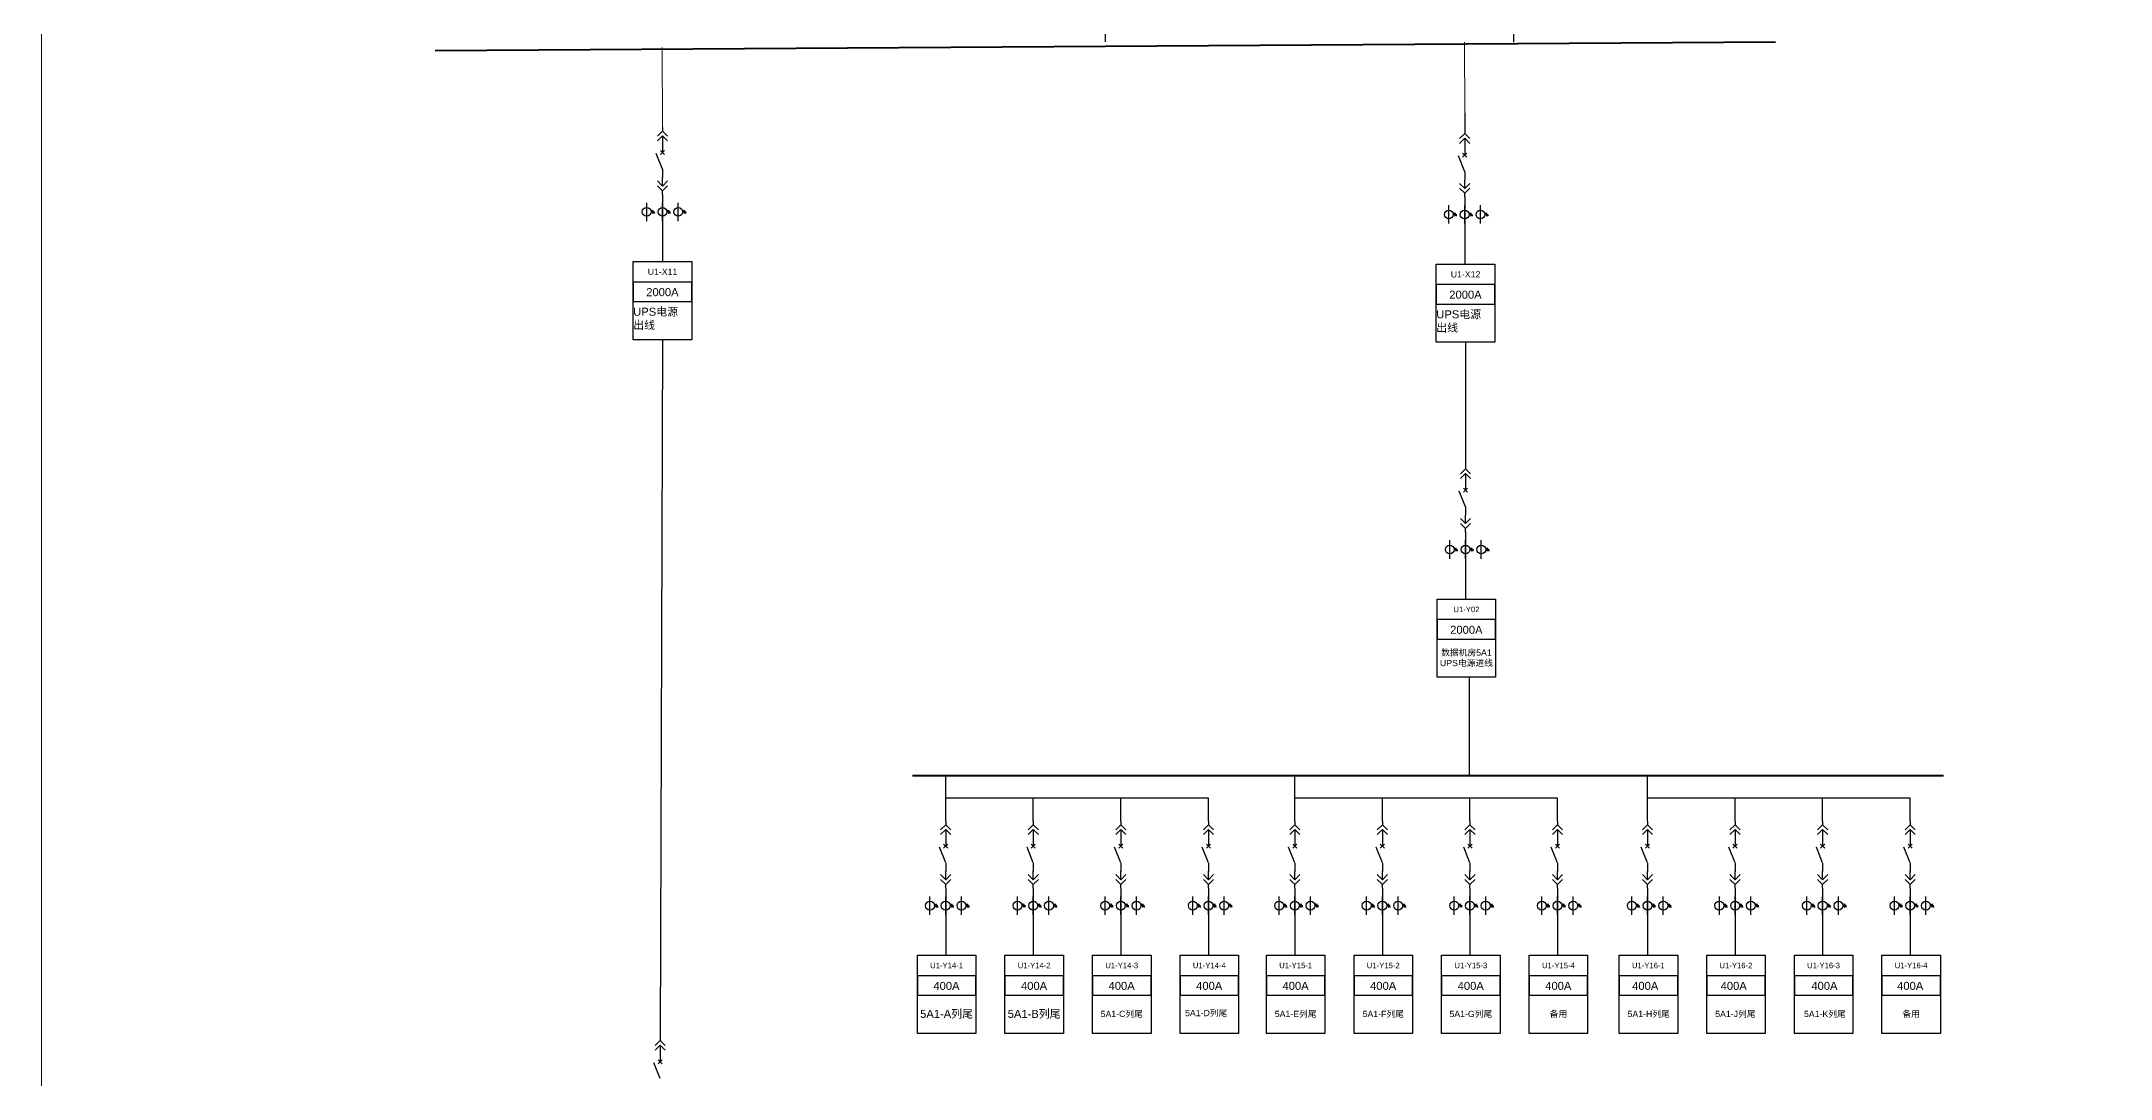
# Model space of a CAD drawing. Header units: millimetres. Extents: x -3460 to -460, y 6070 to 9130.
# Drawn here: x -2276.2 to -2091.9, y 6238.5 to 6330.9 of the extents above; entities that cross this region are included whole.
import ezdxf
from ezdxf.enums import TextEntityAlignment as Align

# ---------------------------------------------------------------- set-up
doc = ezdxf.new("R2010")
doc.units = ezdxf.units.MM
doc.header["$LTSCALE"] = 1000
doc.header["$MEASUREMENT"] = 0
doc.styles.get("Standard").update_dxf_attribs({"font": 'arial.ttf'})

# ---------------------------------------------------------------- blocks, each defined once
blk = doc.blocks.new('DYDQAA03')
at = {"color": 0}
for points in [[(0, 0), (0, -1.5)], [(-2.12, -3.62), (0, -1.5)], [(-2.12, -5.62), (0, -3.5)], [(2.12, -3.62), (0, -1.5)], [(2.12, -5.62), (0, -3.5)], [(0, -3.5), (0, -7)]]:
    blk.add_lwpolyline(points, dxfattribs=at)
blk = doc.blocks.new('DYDQAA09')
at = {"color": 0}
blk.add_lwpolyline([(0, 0), (0, -3.5)], dxfattribs=at)
blk.add_lwpolyline([(0, 0), (0, -3.5)], dxfattribs=at)
blk.add_lwpolyline([(0, 0), (0, -3.5)], dxfattribs=at)
blk.add_lwpolyline([(0, 0), (0, -3.5)], dxfattribs=at)
blk.add_lwpolyline([(0, 0), (0, -3.5)], dxfattribs=at)
blk.add_lwpolyline([(0, 0), (0, -3.5)], dxfattribs=at)
blk.add_lwpolyline([(0, 0), (0, -3.5)], dxfattribs=at)
blk.add_lwpolyline([(0, 0), (0, -3.5)], dxfattribs=at)
blk.add_lwpolyline([(0, 0), (0, -3.5)], dxfattribs=at)
blk = doc.blocks.new('DYDQ0201')
at = {"color": 0}
for points in [[(0.86, -0.86), (-0.86, 0.86)], [(-0.86, -0.86), (0.86, 0.86)], [(0, -7), (-2.61, -0.37)]]:
    blk.add_lwpolyline(points, dxfattribs=at)
blk = doc.blocks.new('DYDQAA04')
at = {"color": 0}
for points in [[(0, -3.5), (0, 0)], [(-2.12, -1.38), (0, -3.5)], [(-2.12, -3.38), (0, -5.5)], [(2.12, -1.38), (0, -3.5)], [(2.12, -3.38), (0, -5.5)], [(0, -7), (0, -5.5)]]:
    blk.add_lwpolyline(points, dxfattribs=at)
blk = doc.blocks.new('A$C03DD39B5')
for p, q in [((417, 475), (283, 392)), ((417, 422), (283, 339)), ((350, 333), (350, 467))]:
    blk.add_line(p, q)
blk.add_lwpolyline([(700, 167), (0, 167)])
blk.add_circle((350, 167), 167)
blk = doc.blocks.new('DYDQAA05')
at = {"color": 0}
blk.add_lwpolyline([(0, 0), (0, -7)], dxfattribs=at)

msp = doc.modelspace()

# ---------------------------------------------------------------- linework, layer by layer
for p, q in [((-2181.41, 6336.69, 679.27), (-2181.41, 6330.83, 679.27)), ((-2145.05, 6337.36, 679.27), (-2145.05, 6330.79, 679.27)), ((-2220.84, 6316.45, 7881.5), (-2220.84, 6314.81, 7881.5)), ((-2149.4, 6316.23, 4355.91), (-2149.4, 6314.59, 4355.91)), ((-2220.84, 6314.81, 7881.5), (-2220.84, 6311.25, 7881.5)), ((-2149.4, 6314.59, 4355.91), (-2149.4, 6311.02, 4355.91)), ((-2220.84, 6304.29, 7881.5), (-2221.05, 6242.19, 4170.7)), ((-2149.32, 6304.07, 4324.42), (-2149.32, 6292.96, 1097.94)), ((-2149.32, 6286.38, 3299.16), (-2149.32, 6284.74, 3299.16)), ((-2149.32, 6284.74, 3299.16), (-2149.32, 6281.17, 3299.16)), ((-2149.01, 6274.22, 3267.67), (-2149.01, 6265.47, 3047.58)), ((-2195.62, 6261.4, 1664.3), (-2195.62, 6265.47, 3047.58)), ((-2164.53, 6261.4, 1664.3), (-2164.53, 6265.47, 3047.58)), ((-2133.12, 6261.4, 1664.3), (-2133.12, 6265.47, 3047.58)), ((-2187.82, 6263.44, 3047.58), (-2195.62, 6263.44, 2355.94)), ((-2187.82, 6261.4, 3047.58), (-2187.82, 6263.44, 3047.58)), ((-2180.02, 6263.44, 3739.22), (-2187.82, 6263.44, 3047.58)), ((-2180.02, 6261.4, 3739.22), (-2180.02, 6263.44, 3739.22)), ((-2172.22, 6263.44, 4430.86), (-2180.02, 6263.44, 3739.22)), ((-2172.22, 6261.4, 4430.86), (-2172.22, 6263.44, 4430.86)), ((-2156.73, 6263.44, 3047.58), (-2164.53, 6263.44, 2355.94)), ((-2156.73, 6261.4, 3047.58), (-2156.73, 6263.44, 3047.58)), ((-2148.93, 6263.44, 3739.22), (-2156.73, 6263.44, 3047.58)), ((-2148.93, 6261.4, 3739.22), (-2148.93, 6263.44, 3739.22)), ((-2141.13, 6263.44, 4430.86), (-2148.93, 6263.44, 3739.22)), ((-2141.13, 6261.4, 4430.86), (-2141.13, 6263.44, 4430.86)), ((-2125.32, 6263.44, 3047.58), (-2133.12, 6263.44, 2355.94)), ((-2125.32, 6261.4, 3047.58), (-2125.32, 6263.44, 3047.58)), ((-2117.52, 6263.44, 3739.22), (-2125.32, 6263.44, 3047.58)), ((-2117.52, 6261.4, 3739.22), (-2117.52, 6263.44, 3739.22)), ((-2109.72, 6263.44, 4430.86), (-2117.52, 6263.44, 3739.22)), ((-2109.72, 6261.4, 4430.86), (-2109.72, 6263.44, 4430.86)), ((-2195.62, 6254.65, 3865.52), (-2195.62, 6253.01, 3865.52)), ((-2187.82, 6254.65, 5248.81), (-2187.82, 6253.01, 5248.81)), ((-2180.02, 6254.65, 5940.45), (-2180.02, 6253.01, 5940.45)), ((-2172.22, 6254.65, 6632.09), (-2172.22, 6253.01, 6632.09)), ((-2164.53, 6254.65, 3865.52), (-2164.53, 6253.01, 3865.52)), ((-2156.73, 6254.65, 5248.81), (-2156.73, 6253.01, 5248.81)), ((-2148.93, 6254.65, 5940.45), (-2148.93, 6253.01, 5940.45)), ((-2141.13, 6254.65, 6632.09), (-2141.13, 6253.01, 6632.09)), ((-2133.12, 6254.65, 3865.52), (-2133.12, 6253.01, 3865.52)), ((-2125.32, 6254.65, 5248.81), (-2125.32, 6253.01, 5248.81)), ((-2117.52, 6254.65, 5940.45), (-2117.52, 6253.01, 5940.45)), ((-2109.72, 6254.65, 6632.09), (-2109.72, 6253.01, 6632.09)), ((-2195.62, 6253.01, 3865.52), (-2195.62, 6249.45, 3865.52)), ((-2187.82, 6253.01, 5248.81), (-2187.82, 6249.45, 5248.81)), ((-2180.02, 6253.01, 5940.45), (-2180.02, 6249.45, 5940.45)), ((-2172.22, 6253.01, 6632.09), (-2172.22, 6249.45, 6632.09)), ((-2164.53, 6253.01, 3865.52), (-2164.53, 6249.45, 3865.52)), ((-2156.73, 6253.01, 5248.81), (-2156.73, 6249.45, 5248.81)), ((-2148.93, 6253.01, 5940.45), (-2148.93, 6249.45, 5940.45)), ((-2141.13, 6253.01, 6632.09), (-2141.13, 6249.45, 6632.09)), ((-2133.12, 6253.01, 3865.52), (-2133.12, 6249.45, 3865.52)), ((-2125.32, 6253.01, 5248.81), (-2125.32, 6249.45, 5248.81)), ((-2117.52, 6253.01, 5940.45), (-2117.52, 6249.45, 5940.45)), ((-2109.72, 6253.01, 6632.09), (-2109.72, 6249.45, 6632.09))]:
    msp.add_line(p, q)
at = {"color": 1, "lineweight": 40}
for p, q in [((-2241.08, 6330.05, -5988.72), (-2121.72, 6330.83, -5988.72)), ((-2198.57, 6265.47, 3047.58), (-2106.76, 6265.47, 3047.58))]:
    msp.add_line(p, q, dxfattribs=at)
at = {"color": 0, "lineweight": 20}
for p, q in [((-2220.84, 6323.2, 5680.28), (-2220.88, 6330.31, -5988.72)), ((-2149.4, 6324.47, 2154.69), (-2149.42, 6330.81, -2154.69))]:
    msp.add_line(p, q, dxfattribs=at)
at = {"color": 1, "lineweight": 13, "ltscale": 0.001071}
msp.add_lwpolyline([(-2276.16, 6457.69), (-1920.85, 6457.69), (-1920.85, 6160), (-2276.16, 6160)], close=True, dxfattribs=at)
for points, elevation in [([(-2223.45, 6311.25), (-2218.24, 6311.25), (-2218.24, 6304.29), (-2223.45, 6304.29)], 7881.5), ([(-2151.93, 6311.02), (-2146.72, 6311.02), (-2146.72, 6304.07), (-2151.93, 6304.07)], 4324.42), ([(-2223.45, 6307.69), (-2218.24, 6307.69), (-2218.24, 6309.43), (-2223.45, 6309.43)], 7881.5), ([(-2151.93, 6307.47), (-2146.72, 6307.47), (-2146.72, 6309.21), (-2151.93, 6309.21)], 4324.42), ([(-2151.85, 6281.17), (-2146.64, 6281.17), (-2146.64, 6274.22), (-2151.85, 6274.22)], 3267.67), ([(-2151.85, 6277.62), (-2146.64, 6277.62), (-2146.64, 6279.35), (-2151.85, 6279.35)], 3267.67), ([(-2198.14, 6249.45), (-2192.93, 6249.45), (-2192.93, 6242.49), (-2198.14, 6242.49)], 3834.03), ([(-2190.34, 6249.45), (-2185.13, 6249.45), (-2185.13, 6242.49), (-2190.34, 6242.49)], 5217.32), ([(-2182.54, 6249.45), (-2177.33, 6249.45), (-2177.33, 6242.49), (-2182.54, 6242.49)], 5908.96), ([(-2174.74, 6249.45), (-2169.54, 6249.45), (-2169.54, 6242.49), (-2174.74, 6242.49)], 6600.6), ([(-2167.05, 6249.45), (-2161.84, 6249.45), (-2161.84, 6242.49), (-2167.05, 6242.49)], 3834.03), ([(-2159.25, 6249.45), (-2154.04, 6249.45), (-2154.04, 6242.49), (-2159.25, 6242.49)], 5217.32), ([(-2151.45, 6249.45), (-2146.25, 6249.45), (-2146.25, 6242.49), (-2151.45, 6242.49)], 5908.96), ([(-2143.65, 6249.45), (-2138.45, 6249.45), (-2138.45, 6242.49), (-2143.65, 6242.49)], 6600.6), ([(-2135.64, 6249.45), (-2130.43, 6249.45), (-2130.43, 6242.49), (-2135.64, 6242.49)], 3834.03), ([(-2127.84, 6249.45), (-2122.63, 6249.45), (-2122.63, 6242.49), (-2127.84, 6242.49)], 5217.32), ([(-2120.04, 6249.45), (-2114.83, 6249.45), (-2114.83, 6242.49), (-2120.04, 6242.49)], 5908.96), ([(-2112.24, 6249.45), (-2107.03, 6249.45), (-2107.03, 6242.49), (-2112.24, 6242.49)], 6600.6), ([(-2198.14, 6245.89), (-2192.93, 6245.89), (-2192.93, 6247.63), (-2198.14, 6247.63)], 3834.03), ([(-2190.34, 6245.89), (-2185.13, 6245.89), (-2185.13, 6247.63), (-2190.34, 6247.63)], 5217.32), ([(-2182.54, 6245.89), (-2177.33, 6245.89), (-2177.33, 6247.63), (-2182.54, 6247.63)], 5908.96), ([(-2174.74, 6245.89), (-2169.54, 6245.89), (-2169.54, 6247.63), (-2174.74, 6247.63)], 6600.6), ([(-2167.05, 6245.89), (-2161.84, 6245.89), (-2161.84, 6247.63), (-2167.05, 6247.63)], 3834.03), ([(-2159.25, 6245.89), (-2154.04, 6245.89), (-2154.04, 6247.63), (-2159.25, 6247.63)], 5217.32), ([(-2151.45, 6245.89), (-2146.25, 6245.89), (-2146.25, 6247.63), (-2151.45, 6247.63)], 5908.96), ([(-2143.65, 6245.89), (-2138.45, 6245.89), (-2138.45, 6247.63), (-2143.65, 6247.63)], 6600.6), ([(-2135.64, 6245.89), (-2130.43, 6245.89), (-2130.43, 6247.63), (-2135.64, 6247.63)], 3834.03), ([(-2127.84, 6245.89), (-2122.63, 6245.89), (-2122.63, 6247.63), (-2127.84, 6247.63)], 5217.32), ([(-2120.04, 6245.89), (-2114.83, 6245.89), (-2114.83, 6247.63), (-2120.04, 6247.63)], 5908.96), ([(-2112.24, 6245.89), (-2107.03, 6245.89), (-2107.03, 6247.63), (-2112.24, 6247.63)], 6600.6)]:
    msp.add_lwpolyline(points, close=True, dxfattribs=dict(elevation=elevation))

# ---------------------------------------------------------------- block references
at = {"xscale": 0.2128962921302706, "yscale": 0.2128962921302706, "zscale": 0.2128962921302706}
for name, p in [('DYDQAA03', (-2220.84, 6323.2, 5680.28)), ('DYDQAA03', (-2149.4, 6322.98, 2154.69)), ('DYDQ0201', (-2220.84, 6320.97, 5680.28)), ('DYDQAA09', (-2220.84, 6321.71, 5680.28)), ('DYDQAA09', (-2149.4, 6321.49, 2154.69)), ('DYDQAA09', (-2220.84, 6319.48, 5680.28)), ('DYDQ0201', (-2149.4, 6320.74, 2154.69)), ('DYDQAA09', (-2149.4, 6319.25, 2154.69)), ('DYDQAA04', (-2220.84, 6318.73, 5680.28)), ('DYDQAA04', (-2149.4, 6318.51, 2154.69)), ('DYDQAA09', (-2220.84, 6317.24, 5680.28)), ('DYDQAA09', (-2149.4, 6317.02, 2154.69)), ('DYDQAA03', (-2149.32, 6293.12, 1097.94)), ('DYDQAA09', (-2149.32, 6291.63, 1097.94)), ('DYDQ0201', (-2149.32, 6290.89, 1097.94)), ('DYDQAA04', (-2149.32, 6288.65, 1097.94)), ('DYDQAA09', (-2149.32, 6289.4, 1097.94)), ('DYDQAA09', (-2149.32, 6287.16, 1097.94)), ('DYDQAA03', (-2195.62, 6261.4, 1664.3)), ('DYDQAA03', (-2187.82, 6261.4, 3047.58)), ('DYDQAA03', (-2180.02, 6261.4, 3739.22)), ('DYDQAA03', (-2172.22, 6261.4, 4430.86)), ('DYDQAA03', (-2164.53, 6261.4, 1664.3)), ('DYDQAA03', (-2156.73, 6261.4, 3047.58)), ('DYDQAA03', (-2148.93, 6261.4, 3739.22)), ('DYDQAA03', (-2141.13, 6261.4, 4430.86)), ('DYDQAA03', (-2133.12, 6261.4, 1664.3)), ('DYDQAA03', (-2125.32, 6261.4, 3047.58)), ('DYDQAA03', (-2117.52, 6261.4, 3739.22)), ('DYDQAA03', (-2109.72, 6261.4, 4430.86)), ('DYDQ0201', (-2195.62, 6259.17, 1664.3)), ('DYDQAA09', (-2195.62, 6259.91, 1664.3)), ('DYDQ0201', (-2187.82, 6259.17, 3047.58)), ('DYDQAA09', (-2187.82, 6259.91, 3047.58)), ('DYDQ0201', (-2180.02, 6259.17, 3739.22)), ('DYDQAA09', (-2180.02, 6259.91, 3739.22)), ('DYDQ0201', (-2172.22, 6259.17, 4430.86)), ('DYDQAA09', (-2172.22, 6259.91, 4430.86)), ('DYDQ0201', (-2164.53, 6259.17, 1664.3)), ('DYDQAA09', (-2164.53, 6259.91, 1664.3)), ('DYDQ0201', (-2156.73, 6259.17, 3047.58)), ('DYDQAA09', (-2156.73, 6259.91, 3047.58)), ('DYDQ0201', (-2148.93, 6259.17, 3739.22)), ('DYDQAA09', (-2148.93, 6259.91, 3739.22)), ('DYDQ0201', (-2141.13, 6259.17, 4430.86)), ('DYDQAA09', (-2141.13, 6259.91, 4430.86)), ('DYDQ0201', (-2133.12, 6259.17, 1664.3)), ('DYDQAA09', (-2133.12, 6259.91, 1664.3)), ('DYDQ0201', (-2125.32, 6259.17, 3047.58)), ('DYDQAA09', (-2125.32, 6259.91, 3047.58)), ('DYDQ0201', (-2117.52, 6259.17, 3739.22)), ('DYDQAA09', (-2117.52, 6259.91, 3739.22)), ('DYDQ0201', (-2109.72, 6259.17, 4430.86)), ('DYDQAA09', (-2109.72, 6259.91, 4430.86)), ('DYDQAA04', (-2195.62, 6256.93, 1664.3)), ('DYDQAA09', (-2195.62, 6257.67, 1664.3)), ('DYDQAA04', (-2187.82, 6256.93, 3047.58)), ('DYDQAA09', (-2187.82, 6257.67, 3047.58)), ('DYDQAA04', (-2180.02, 6256.93, 3739.22)), ('DYDQAA09', (-2180.02, 6257.67, 3739.22)), ('DYDQAA04', (-2172.22, 6256.93, 4430.86)), ('DYDQAA09', (-2172.22, 6257.67, 4430.86)), ('DYDQAA04', (-2164.53, 6256.93, 1664.3)), ('DYDQAA09', (-2164.53, 6257.67, 1664.3)), ('DYDQAA04', (-2156.73, 6256.93, 3047.58)), ('DYDQAA09', (-2156.73, 6257.67, 3047.58)), ('DYDQAA04', (-2148.93, 6256.93, 3739.22)), ('DYDQAA09', (-2148.93, 6257.67, 3739.22)), ('DYDQAA04', (-2141.13, 6256.93, 4430.86)), ('DYDQAA09', (-2141.13, 6257.67, 4430.86)), ('DYDQAA04', (-2133.12, 6256.93, 1664.3)), ('DYDQAA09', (-2133.12, 6257.67, 1664.3)), ('DYDQAA04', (-2125.32, 6256.93, 3047.58)), ('DYDQAA09', (-2125.32, 6257.67, 3047.58)), ('DYDQAA04', (-2117.52, 6256.93, 3739.22)), ('DYDQAA09', (-2117.52, 6257.67, 3739.22)), ('DYDQAA04', (-2109.72, 6256.93, 4430.86)), ('DYDQAA09', (-2109.72, 6257.67, 4430.86)), ('DYDQAA09', (-2195.62, 6255.44, 1664.3)), ('DYDQAA09', (-2187.82, 6255.44, 3047.58)), ('DYDQAA09', (-2180.02, 6255.44, 3739.22)), ('DYDQAA09', (-2172.22, 6255.44, 4430.86)), ('DYDQAA09', (-2164.53, 6255.44, 1664.3)), ('DYDQAA09', (-2156.73, 6255.44, 3047.58)), ('DYDQAA09', (-2148.93, 6255.44, 3739.22)), ('DYDQAA09', (-2141.13, 6255.44, 4430.86)), ('DYDQAA09', (-2133.12, 6255.44, 1664.3)), ('DYDQAA09', (-2125.32, 6255.44, 3047.58)), ('DYDQAA09', (-2117.52, 6255.44, 3739.22)), ('DYDQAA09', (-2109.72, 6255.44, 4430.86)), ('DYDQAA03', (-2221.05, 6242.19, 4170.7)), ('DYDQ0201', (-2221.05, 6239.95, 4170.7)), ('DYDQAA09', (-2221.05, 6240.7, 4170.7))]:
    msp.add_blockref(name, p, dxfattribs=at)
at = {"color": 0, "xscale": 0.2128962921302706, "yscale": 0.2128962921302706, "zscale": 0.2128962921302706}
msp.add_blockref('DYDQAA05', (-2149.4, 6324.47, 2154.69), dxfattribs=at)
at = {"linetype": 'Continuous', "xscale": 0.00233888397733859, "yscale": 0.00233888397733859, "zscale": 0.00233888397733859, "rotation": 270}
for p in [(-2222.64, 6316.5, 7881.5), (-2221.23, 6316.5, 7881.5), (-2219.83, 6316.5, 7881.5), (-2151.2, 6316.27, 4355.91), (-2149.79, 6316.27, 4355.91), (-2148.39, 6316.27, 4355.91), (-2151.12, 6286.42, 3299.16), (-2149.71, 6286.42, 3299.16), (-2148.31, 6286.42, 3299.16), (-2197.41, 6254.69, 3865.52), (-2196.01, 6254.69, 3865.52), (-2194.61, 6254.69, 3865.52), (-2189.61, 6254.69, 5248.81), (-2188.21, 6254.69, 5248.81), (-2186.81, 6254.69, 5248.81), (-2181.81, 6254.69, 5940.45), (-2180.41, 6254.69, 5940.45), (-2179.01, 6254.69, 5940.45), (-2174.01, 6254.69, 6632.09), (-2172.61, 6254.69, 6632.09), (-2171.21, 6254.69, 6632.09), (-2166.32, 6254.69, 3865.52), (-2164.92, 6254.69, 3865.52), (-2163.52, 6254.69, 3865.52), (-2158.52, 6254.69, 5248.81), (-2157.12, 6254.69, 5248.81), (-2155.72, 6254.69, 5248.81), (-2150.72, 6254.69, 5940.45), (-2149.32, 6254.69, 5940.45), (-2147.92, 6254.69, 5940.45), (-2142.92, 6254.69, 6632.09), (-2141.52, 6254.69, 6632.09), (-2140.12, 6254.69, 6632.09), (-2134.91, 6254.69, 3865.52), (-2133.51, 6254.69, 3865.52), (-2132.1, 6254.69, 3865.52), (-2127.11, 6254.69, 5248.81), (-2125.71, 6254.69, 5248.81), (-2124.3, 6254.69, 5248.81), (-2119.31, 6254.69, 5940.45), (-2117.91, 6254.69, 5940.45), (-2116.5, 6254.69, 5940.45), (-2111.51, 6254.69, 6632.09), (-2110.11, 6254.69, 6632.09), (-2108.71, 6254.69, 6632.09)]:
    msp.add_blockref('A$C03DD39B5', p, dxfattribs=at)

# ---------------------------------------------------------------- texts
at = {"lineweight": 0}
for s, p in [('2000A', (-2220.85, 6308.17, 6498.22)), ('2000A', (-2149.33, 6307.95, 2941.14)), ('2000A', (-2149.25, 6278.09, 1884.39)), ('400A', (-2195.55, 6246.37, 2450.75)), ('400A', (-2187.75, 6246.37, 3834.03)), ('400A', (-2179.95, 6246.37, 4525.68)), ('400A', (-2172.15, 6246.37, 5217.32)), ('400A', (-2164.46, 6246.37, 2450.75)), ('400A', (-2156.66, 6246.37, 3834.03)), ('400A', (-2148.86, 6246.37, 4525.68)), ('400A', (-2141.06, 6246.37, 5217.32)), ('400A', (-2133.32, 6246.37, 5217.32)), ('400A', (-2125.44, 6246.37, 5217.32)), ('400A', (-2117.36, 6246.37, 5217.32)), ('400A', (-2109.72, 6246.37, 5217.32))]:
    msp.add_text(s, height=0.713, dxfattribs=at).set_placement(p, align=Align.CENTER)
at = {"width": 5.2091}
for s, insert, char_height, attachment_point in [('U1-X11', (-2220.84, 6310.34, 9956.43), 0.557, 5), ('U1-X12', (-2149.32, 6310.11, 7217.28), 0.557, 5), ('UPS电源\\P出线', (-2223.45, 6307.14, 5303.54), 0.713, 1), ('UPS电源\\P出线', (-2151.93, 6306.91, 3034.93), 0.713, 1), ('U1-Y02', (-2149.24, 6280.26, 3267.67), 0.49, 5), ('{\\fSimSun|b0|i0|c134|p2;\\H0.78125x;数据机房\\fArial|b0|i0|c0|p34;5A1 \\PUPS\\fSimSun|b0|i0|c134|p2;电源进线}', (-2149.24, 6275.92, 3267.67), 0.7128, 5), ('U1-Y14-1', (-2195.54, 6248.54, 3834.03), 0.49, 5), ('U1-Y14-2', (-2187.74, 6248.54, 5217.32), 0.49, 5), ('U1-Y14-3', (-2179.94, 6248.54, 5908.96), 0.49, 5), ('U1-Y14-4', (-2172.14, 6248.54, 6600.6), 0.49, 5), ('U1-Y15-1', (-2164.45, 6248.54, 3834.03), 0.49, 5), ('U1-Y15-2', (-2156.65, 6248.54, 5217.32), 0.49, 5), ('U1-Y15-3', (-2148.85, 6248.54, 5908.96), 0.49, 5), ('U1-Y15-4', (-2141.05, 6248.54, 6600.6), 0.49, 5), ('U1-Y16-1', (-2133.04, 6248.54, 3834.03), 0.49, 5), ('U1-Y16-2', (-2125.24, 6248.54, 5217.32), 0.49, 5), ('U1-Y16-3', (-2117.44, 6248.54, 5908.96), 0.49, 5), ('U1-Y16-4', (-2109.64, 6248.54, 6600.6), 0.49, 5), ('{\\H0.78125x;5A1-C\\fSimSun|b0|i0|c134|p2;列尾}', (-2179.94, 6244.19, 5908.96), 0.7128, 5), ('{\\H0.78125x;5A1-D\\fSimSun|b0|i0|c134|p2;列尾}', (-2172.42, 6244.27, 3834.03), 0.7128, 5), ('{\\H0.78125x;5A1-E\\fSimSun|b0|i0|c134|p2;列尾}', (-2164.45, 6244.19, 3834.03), 0.7128, 5), ('{\\H0.78125x;5A1-F\\fSimSun|b0|i0|c134|p2;列尾}', (-2156.65, 6244.19, 5217.32), 0.7128, 5), ('{\\H0.78125x;5A1-G\\fSimSun|b0|i0|c134|p2;列尾}', (-2148.85, 6244.19, 5908.96), 0.7128, 5), ('{\\H0.78125x;备用\\P}', (-2141.05, 6244.19, 6600.6), 0.7128, 5), ('{\\H0.78125x;5A1-H\\fSimSun|b0|i0|c134|p2;列尾}', (-2133.01, 6244.19, 5908.96), 0.7128, 5), ('{\\H0.78125x;5A1-J\\fSimSun|b0|i0|c134|p2;列尾}', (-2125.29, 6244.19, 5908.96), 0.7128, 5), ('{\\H0.78125x;5A1-K\\fSimSun|b0|i0|c134|p2;列尾}', (-2117.32, 6244.19, 5908.96), 0.7128, 5), ('{\\H0.78125x;备用\\P}', (-2109.64, 6244.19, 6600.6), 0.7128, 5)]:
    msp.add_mtext(s, dxfattribs=dict(at, insert=insert, char_height=char_height, attachment_point=attachment_point))
at = {"color": 7, "char_height": 0.7128, "width": 5.2091, "attachment_point": 5}
for s, insert in [('5A1-A{\\fSimSun|b0|i0|c134|p2;列尾}', (-2195.54, 6244.19, 3834.03)), ('5A1-B{\\fSimSun|b0|i0|c134|p2;列尾}', (-2187.74, 6244.19, 5217.32))]:
    msp.add_mtext(s, dxfattribs=dict(at, insert=insert))

doc.saveas('drawing.dxf')
